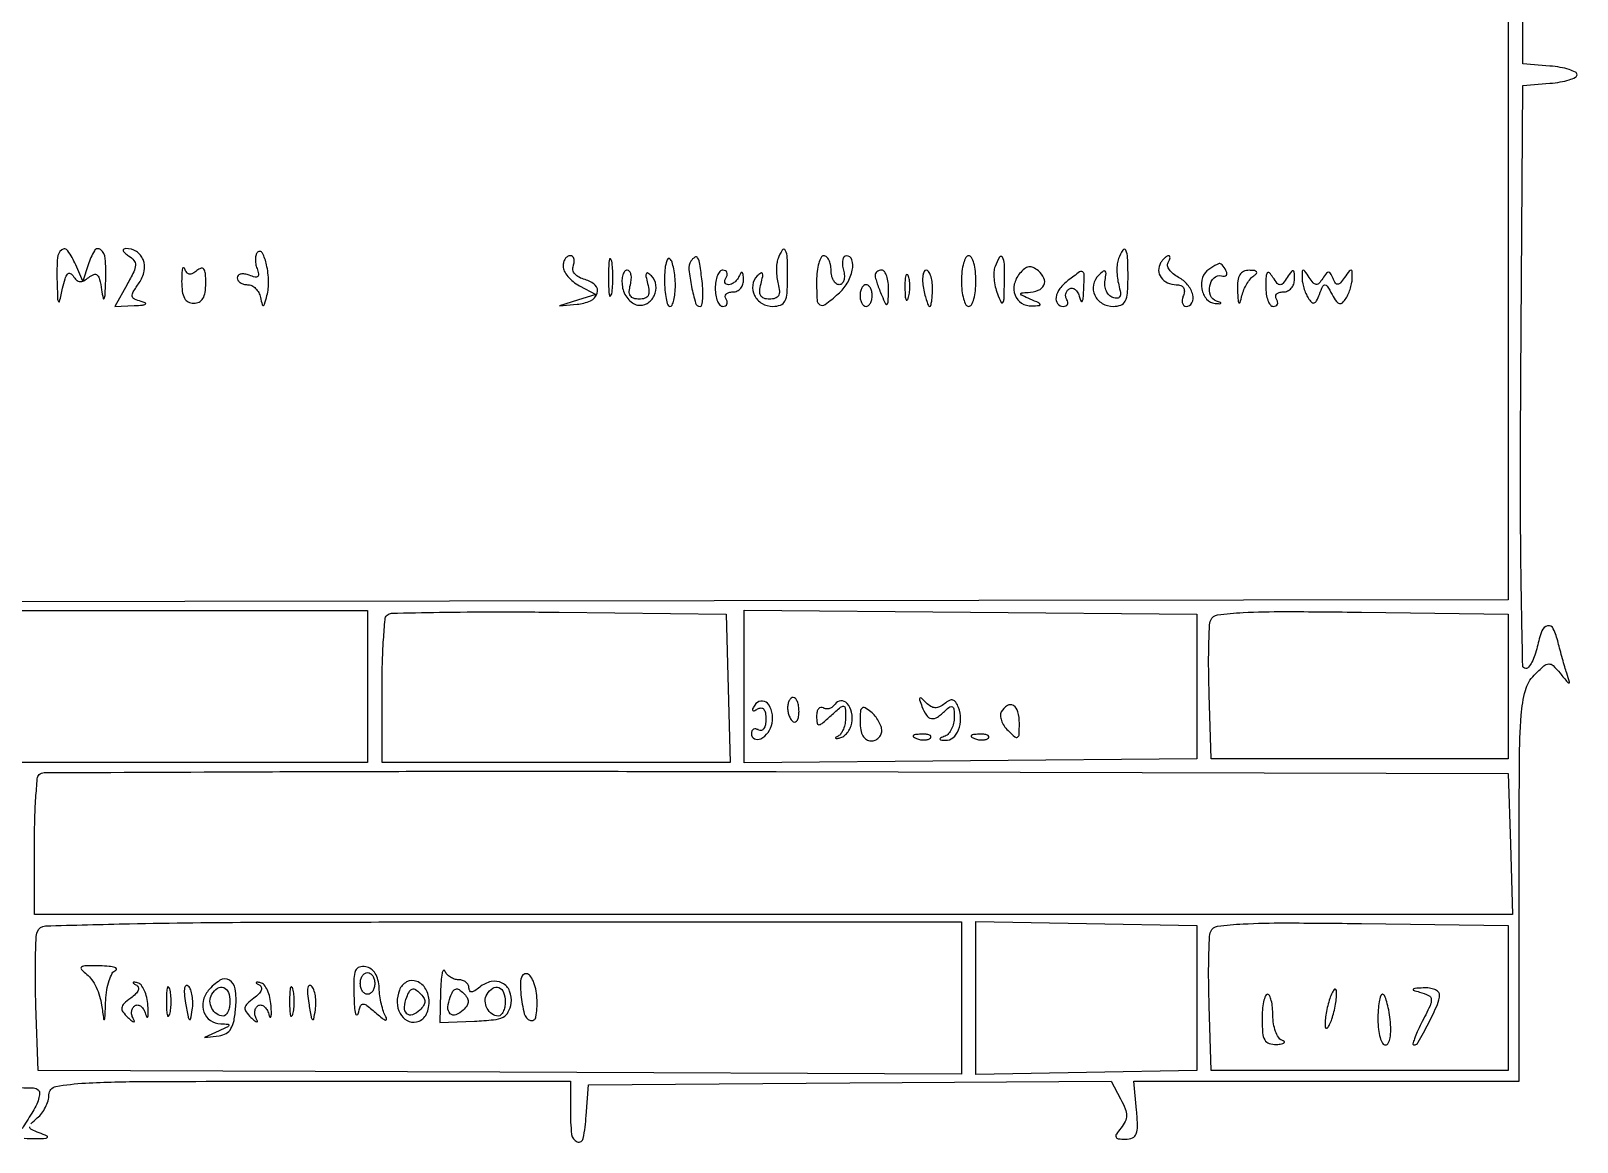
# Model space of a CAD drawing. Extents: x 0 to 905, y 0 to 640.
# Drawn here: x 678.5 to 892, y 12.6 to 166 of the extents above; entities that cross this region are included whole.
import ezdxf

# ---------------------------------------------------------------- set-up
doc = ezdxf.new("R2010")
doc.units = 0

msp = doc.modelspace()

# ---------------------------------------------------------------- linework, layer by layer
for points in [[(882.5, 352.5), (882.5, 87.5), (699.76385, 87.24732), (517.027699, 86.99464), (516.76385, 54.74732), (516.5, 22.5), (269.5, 22.5), (22.5, 22.5), (22.243959, 319, -0.00015), (22.179942, 432.778506, -0.000249), (22.20269, 528.770651, -0.000007), (22.267864, 615.689779, -0.090785), (22.463017, 616.751154, -0.310816), (23.53922, 617.495646, -0.00004), (108.995441, 617.701159, -0.000616), (229.087382, 617.832255, -0.000111), (452.719058, 617.751154), (882.5, 617.5)], [(682.118315, 131.75, 0.00165), (682.201728, 129.071416, 0.130322), (682.322938, 128.67053, 0.668256), (682.479753, 128.69587, 0.004525), (682.889518, 130.5, -0.018906), (683.231557, 131.827915, -0.106117), (683.582027, 132.467396, -0.330605), (683.956814, 132.550978, -0.148475), (684.360231, 132.201442, 0.06532), (684.821258, 131.645678, 0.16678), (685.293347, 131.436365, 0.147975), (685.833788, 131.549865, 0.048012), (686.516591, 132.013769, -0.079971), (687.198732, 132.416313, -0.293431), (687.667858, 132.322525, -0.144246), (688.006979, 131.724873, -0.020116), (688.277731, 130.312328, 0.013203), (688.490359, 129.113639, 0.744817), (688.638519, 129.100495, 0.08264), (688.762404, 129.670474, 0.003469), (688.850168, 131.75, 0.029738), (688.7807, 134.617832, 0.202343), (688.136983, 135.84538, 0.460137), (687.291426, 135.696774, 0.056706), (686.419647, 133.75), (685.704519, 131.5), (684.699445, 133.75, 0.045781), (683.61327, 135.684536, 0.430747), (682.76949, 135.815721, 0.21428), (682.176475, 134.70233, 0.023769)], [(692, 135.003736, -0.075686), (692.733778, 134.35618, -0.189127), (692.956681, 133.689835, -0.10166), (692.717275, 132.766313, -0.014362), (691.79651, 131.019049), (690.093021, 128), (692.79651, 128.116001, 0.010332), (693.905333, 128.186557, 0.115522), (694.323136, 128.322343, 0.603961), (694.313072, 128.489558, 0.042172), (693.74529, 128.690233, -0.041614), (692.802311, 129.022335, -0.266259), (692.515748, 129.41656, -0.165598), (692.647228, 130.004224, -0.015673), (693.466813, 131.256081, 0.104695), (694.157508, 132.878934, 0.142123), (694.017362, 134.456559, 0.161851), (693.089392, 135.576629, 0.143876), (691.627555, 135.984687, 0.146341), (691.336091, 135.893184, 0.347797), (691.271844, 135.690216, 0.127659), (691.493372, 135.37781, 0.032028)], [(709.814257, 135.480924, 0.131259), (709.598546, 135.107968, 0.05794), (709.514144, 134.540273, 0.051732), (709.561339, 133.881583, 0.047913), (709.74251, 133.228626, -0.040877), (709.957317, 132.494612, -0.270267), (709.840059, 132.14653, -0.241459), (709.462748, 132.052556, -0.034177), (708.673609, 132.295006, 0.049572), (708.032435, 132.470624, 0.090467), (707.491623, 132.464046, 0.140133), (707.137094, 132.283486, 0.208256), (707, 131.968615, 0.145668), (707.109946, 131.599237, 0.099262), (707.419086, 131.284531, 0.083296), (707.881293, 131.07242, 0.066103), (708.426676, 131, -0.113914), (708.999099, 130.867872, -0.080241), (709.541121, 130.485938, -0.074264), (709.971003, 129.918768, -0.073975), (710.217116, 129.25, 0.009037), (710.445318, 128.243785, 0.423732), (710.609176, 128.148193, 0.25973), (710.782713, 128.320455, 0.005748), (711.108348, 129.5, 0.071825), (711.334419, 131.466512, 0.046067), (711.056561, 133.751341, 0.064193), (710.479878, 135.374908, 0.510072)], [(752, 133.535184, 0.122064), (752.160941, 132.885759, 0.052786), (752.660938, 132.141136, 0.047921), (753.389257, 131.423187, 0.046099), (754.25, 130.846467), (756.5, 129.622566), (754, 128.859727), (751.5, 128.096889), (753.921672, 128.298444, 0.086333), (755.783527, 128.784337, 0.208726), (756.714153, 129.820615, 0.291206), (756.435475, 130.927939, 0.126095), (755.048798, 131.69749, -0.055139), (754.203826, 132.021287, -0.098398), (753.623657, 132.483079, -0.129098), (753.359127, 133.03693, -0.139702), (753.412058, 133.631422, 0.062001), (753.541655, 134.155184, 0.108438), (753.49843, 134.59798, 0.150942), (753.293781, 134.888948, 0.166054), (752.968615, 135, 0.149335), (752.599226, 134.887158, 0.098717), (752.284531, 134.56971, 0.082032), (752.072319, 134.095208, 0.064301)], [(758.272364, 132, 0.008087), (758.298431, 130.38851, 0.039503), (758.399666, 129.482812, 0.611425), (758.546986, 129.439977, 0.142433), (758.705733, 129.75, 0.029693), (758.840649, 130.774707, 0.017887), (758.884498, 132, 0.017887), (758.840649, 133.225293, 0.029693), (758.705733, 134.25, 0.142433), (758.546986, 134.560023, 0.611425), (758.399666, 134.517188, 0.039503), (758.298431, 133.61149, 0.008087)], [(766, 131.666667, 0.019262), (766.054165, 130.261216, 0.031191), (766.220312, 129.077083, 0.032575), (766.457849, 128.2083, 0.319991), (766.75, 128, 0.292165), (767.040109, 128.18534, 0.045555), (767.279688, 128.856771, 0.038664), (767.445686, 129.798929, 0.024282), (767.5, 130.916667, 0.023517), (767.444866, 132.088249, 0.026935), (767.279688, 133.196875, 0.027562), (767.040194, 134.108621, 0.11891), (766.75, 134.583333, 0.462176), (766.466002, 134.560431, 0.093464), (766.220312, 134.035937, 0.043673), (766.052335, 133.023399, 0.01928)], [(769.650987, 134.244303, 0.163494), (769.378545, 133.077867, 0.026302), (769.726095, 130.734775, 0.022558), (770.293889, 128.463376, 0.331592), (770.915776, 128, 0.354913), (771.158762, 128.197334, 0.032132), (771.27785, 129.028125, 0.030464), (771.297312, 130.158104, 0.018134), (771.189793, 131.5, 0.008238), (770.879244, 133.826586, 0.090716), (770.57555, 134.712912, 0.442925), (770.180652, 134.803646, 0.102647)], [(781.675386, 134.596452, 0.063222), (781.507225, 133.909674, 0.029161), (781.456049, 132.989363, 0.028312), (781.514727, 132.002085, 0.034965), (781.685028, 131.096452, -0.043023), (781.855592, 130.101543, -0.150694), (781.718176, 129.47331, -0.190714), (781.279223, 129.11877, -0.075773), (780.5, 129, -0.076059), (779.715394, 129.120048, -0.194053), (779.278561, 129.47838, -0.14946), (779.146546, 130.117362, -0.04072), (779.327419, 131.14405, 0.014405), (779.558255, 132.143559, 0.163596), (779.507932, 132.540333, 0.456411), (779.284286, 132.600781, 0.048294), (778.811268, 132.211268, 0.16242), (778.177185, 130.942224, 0.154913), (778.415722, 129.518829, 0.142503), (779.462627, 128.409648, 0.13358), (780.968615, 128, 0.091489), (782.012416, 128.192604, 0.186093), (782.623038, 128.742275, 0.10054), (782.925224, 129.836287, 0.017274), (783, 132, 0.009454), (782.948469, 134.725108, 0.10891), (782.680241, 135.75501, 0.580361), (782.268506, 135.774517, 0.050048)], [(787, 131.5, 0.012319), (787.064544, 128.880634, 0.251324), (787.459691, 128.223996, 0.303554), (788.163871, 128.261213, 0.016468), (789.988569, 129.722241, 0.082865), (791.229118, 131.203029, 0.08158), (791.929949, 133.014253, 0.126502), (791.865874, 134.4287, 0.329687), (791.09362, 135, 0.24384), (790.789795, 134.842465, 0.106581), (790.607123, 134.4125, 0.070464), (790.575635, 133.766322, 0.040966), (790.710251, 133, -0.049804), (790.832273, 132.225436, -0.086529), (790.757209, 131.580679, -0.126717), (790.503955, 131.158779, -0.197013), (790.116631, 131, -0.174068), (789.690547, 131.15297, -0.093326), (789.32801, 131.5875, -0.073613), (789.08268, 132.234865, -0.053873), (789, 133, 0.048028), (788.926307, 133.765418, 0.068025), (788.70625, 134.4125, 0.088204), (788.381882, 134.848523, 0.191087), (788, 135, 0.277684), (787.614308, 134.767902, 0.052312), (787.29375, 133.971875, 0.042582), (787.072542, 132.841111, 0.027026)], [(807, 131.5, 0.027026), (807.072542, 130.158889, 0.042582), (807.29375, 129.028125, 0.052312), (807.614308, 128.232098, 0.277684), (808, 128, 0.277684), (808.385692, 128.232098, 0.052312), (808.70625, 129.028125, 0.042582), (808.927458, 130.158889, 0.027026), (809, 131.5, 0.027026), (808.927458, 132.841111, 0.042582), (808.70625, 133.971875, 0.052312), (808.385692, 134.767902, 0.277684), (808, 135, 0.277684), (807.614308, 134.767902, 0.052312), (807.29375, 133.971875, 0.042582), (807.072542, 132.841111, 0.027026)], [(811.638801, 133.501114, 0.078177), (811.481942, 132.766519, 0.035517), (811.498368, 131.781261, 0.034059), (811.664541, 130.723096, 0.039599), (811.968426, 129.751114, 0.015684), (812.490242, 128.562048, 0.586983), (812.726451, 128.546837, 0.135977), (812.881616, 129.042787, 0.004005), (812.936614, 131.25, 0.009954), (812.928793, 133.851408, 0.125671), (812.666536, 134.788268, 0.576106), (812.25659, 134.789289, 0.040409)], [(828.675386, 134.596452, 0.066061), (828.509283, 133.901086, 0.028716), (828.466333, 132.950036, 0.027799), (828.536385, 131.919487, 0.033093), (828.720039, 130.962571, -0.026253), (828.937659, 129.90684, -0.148537), (828.856064, 129.344629, -0.283411), (828.519053, 129.124111, -0.090717), (827.901642, 129.219863, -0.120291), (827.391687, 129.549779, -0.084177), (827.00972, 130.121273, -0.076533), (826.811321, 130.842479, -0.072581), (826.833574, 131.603744, 0.017047), (826.967964, 132.557111, 0.254548), (826.84365, 132.85735, 0.350945), (826.567027, 132.858648, 0.025272), (825.950792, 132.317217, 0.151139), (825.232528, 131.000515, 0.160506), (825.406642, 129.54333, 0.15181), (826.431145, 128.418017, 0.133519), (827.968615, 128, 0.091489), (829.012416, 128.192604, 0.186093), (829.623038, 128.742275, 0.10054), (829.925224, 129.836287, 0.017274), (830, 132, 0.009454), (829.948469, 134.725108, 0.10891), (829.680241, 135.75501, 0.580361), (829.268506, 135.774517, 0.050048)], [(834.5, 134, 0.147011), (834.225882, 132.976338, 0.14987), (834.564733, 131.979962, 0.132294), (835.453012, 131.258119, 0.10522), (836.666006, 131, -0.084099), (837.270586, 130.897587, -0.166527), (837.648694, 130.600709, -0.16029), (837.773868, 130.124933, -0.076598), (837.638374, 129.5, 0.055937), (837.488865, 128.925634, 0.100118), (837.516384, 128.440625, 0.147206), (837.710807, 128.122486, 0.184534), (838.031385, 128, 0.283692), (838.822928, 128.488417, 0.18276), (838.937823, 129.594002, 0.108017), (838.224092, 130.988081, 0.098067), (836.971992, 132.01499, -0.046669), (836.238813, 132.500252, -0.0693), (835.71215, 133.060535, -0.092842), (835.461921, 133.604787, -0.202545), (835.531009, 134.050173, 0.036755), (835.72085, 134.414736, 0.078977), (835.79872, 134.720988, 0.151506), (835.756717, 134.918677, 0.271574), (835.618034, 135, 0.141258), (835.383687, 134.932445, 0.042127), (835.083362, 134.70625, 0.038548), (834.773373, 134.38271, 0.033357)], [(699.333333, 131.464286, 0.031548), (699.42258, 130.051227, 0.094263), (699.720588, 129.133929, 0.145752), (700.243219, 128.617694, 0.12306), (701, 128.428571, 0.117953), (701.741717, 128.606016, 0.140787), (702.266237, 129.094047, 0.098142), (702.572048, 129.942274, 0.037609), (702.666667, 131.198409, 0.019018), (702.615686, 132.538222, 0.13596), (702.397692, 133.142297, 0.330487), (702.014861, 133.267395, 0.092811), (701.430579, 132.942386, -0.04929), (700.8399, 132.54327, -0.164951), (700.38541, 132.465831, -0.199656), (700.032609, 132.683264, -0.075793), (699.763913, 133.208262, 0.297953), (699.606258, 133.333137, 0.370556), (699.459816, 133.228811, 0.047986), (699.360773, 132.555993, 0.012565)], [(760.180449, 130.760216, 0.06915), (760.433647, 129.879011, 0.065103), (760.921083, 129.08022, 0.069543), (761.558939, 128.481193, 0.10711), (762.253024, 128.186309, 0.179652), (763.593177, 128.412458, 0.151094), (764.578351, 129.473813, 0.145375), (764.814283, 130.940029, 0.165541), (764.188732, 132.211268, 0.048294), (763.715714, 132.600781, 0.456411), (763.492068, 132.540333, 0.163596), (763.441745, 132.143559, 0.014405), (763.672581, 131.14405, -0.04072), (763.853454, 130.117362, -0.14946), (763.721439, 129.47838, -0.194053), (763.284606, 129.120048, -0.076059), (762.5, 129, -0.075308), (761.732603, 129.116241, -0.183508), (761.289105, 129.463036, -0.152876), (761.140287, 130.069123, -0.048325), (761.289749, 131, 0.044307), (761.419075, 131.766157, 0.075485), (761.372446, 132.4125, 0.113031), (761.166533, 132.841166, 0.228317), (760.836829, 133, 0.23284), (760.488878, 132.828677, 0.092932), (760.241446, 132.342063, 0.065748), (760.129236, 131.618087, 0.041067)], [(773, 130.5, 0.040452), (773.077571, 129.542777, 0.059813), (773.311086, 128.734375, 0.078662), (773.653831, 128.184873, 0.217355), (774.059017, 128, 0.108972), (774.413961, 128.078288, 0.182303), (774.6254, 128.29375, 0.161196), (774.656512, 128.6179, 0.082592), (774.5, 129, -0.139169), (774.392057, 129.379648, -0.191142), (774.521475, 129.70625, -0.138808), (774.889346, 129.926733, -0.066118), (775.440983, 130, 0.112996), (776.029484, 130.134716, 0.105058), (776.518848, 130.514062, 0.09884), (776.832732, 131.08188, 0.088486), (776.921053, 131.75, 0.021021), (776.862835, 132.416573, 0.185333), (776.724694, 132.672067, 0.449116), (776.54862, 132.648042, 0.051902), (776.337719, 132.25, -0.061896), (776.072143, 131.772034, -0.05974), (775.69489, 131.367188, -0.064692), (775.268252, 131.092448, -0.111184), (774.85765, 131, -0.121914), (774.535826, 131.079653, -0.187673), (774.350121, 131.29375, -0.151112), (774.336022, 131.617505, -0.074422), (774.5, 132, 0.082592), (774.656512, 132.3821, 0.161196), (774.6254, 132.70625, 0.182303), (774.413961, 132.921712, 0.108972), (774.059017, 133, 0.217355), (773.653831, 132.815127, 0.078662), (773.311086, 132.265625, 0.059813), (773.077571, 131.457223, 0.040452)], [(795.070285, 132.25, 0.048242), (795.149404, 131.838276, 0.009939), (795.372382, 131.132812, 0.010367), (795.665836, 130.320704, 0.009594), (796, 129.5, 0.009027), (796.521868, 128.343561, 0.485414), (796.727088, 128.296589, 0.215481), (796.872581, 128.584787, 0.004372), (796.929715, 130.25, 0.034583), (796.883773, 131.303371, 0.053373), (796.685604, 132.192187, 0.070412), (796.37836, 132.802156, 0.24567), (796, 133, 0.074428), (795.623188, 132.943596, 0.095702), (795.314396, 132.779687, 0.111693), (795.121345, 132.535774, 0.135953)], [(799.194949, 130.5, 0.012823), (799.235556, 129.431793, 0.080377), (799.356533, 128.900903, 0.597527), (799.51666, 128.883358, 0.087174), (799.692991, 129.269032, 0.037336), (799.832894, 130.036634, 0.029507), (799.872264, 130.880008, 0.030339), (799.814405, 131.671085, 0.06278), (799.655937, 132.269032, 0.31318), (799.47713, 132.386009, 0.333666), (799.315079, 132.257153, 0.052471), (799.212705, 131.580113, 0.014395)], [(801.755249, 130.5, 0.013875), (801.966135, 129.5418, 0.021857), (802.2054, 128.734375, 0.017542), (802.443639, 128.114399, 0.300822), (802.616577, 128, 0.347462), (802.767351, 128.119163, 0.020244), (802.88737, 128.734375, 0.023639), (802.972369, 129.541581, 0.014412), (803, 130.5, 0.032714), (802.937276, 131.457653, 0.050289), (802.746985, 132.265625, 0.064968), (802.469414, 132.823693, 0.249889), (802.138672, 133, 0.285831), (801.843992, 132.816555, 0.076393), (801.670744, 132.265625, 0.053628), (801.634359, 131.458177, 0.031701)], [(815.020803, 132.525066, 0.118546), (814.298017, 131.05416, 0.147269), (814.406721, 129.540467, 0.163422), (815.307203, 128.445203, 0.150661), (816.718615, 128.070285, 0.009381), (817.743716, 128.130009, 0.46007), (817.850559, 128.276103, 0.232507), (817.686336, 128.475958, 0.00505), (816.5, 129, -0.007086), (815.414842, 129.484639, -0.206801), (815.217153, 129.7061, -0.479221), (815.320418, 129.86619, -0.015651), (816.190983, 129.929715, 0.081252), (817.610405, 130.2229, 0.191273), (818.392741, 130.942734, 0.226848), (818.395485, 131.903374, 0.109126), (817.621668, 132.899024, 0.060674), (816.903082, 133.361163, 0.149379), (816.289555, 133.45625, 0.136949), (815.692709, 133.19328, 0.047751)], [(821.75, 131.607954, 0.066824), (820.604114, 130.468112, 0.11687), (820.058762, 129.253153, 0.217377), (820.270748, 128.382642, 0.229884), (821.059017, 128, 0.098926), (821.418448, 128.071817, 0.176081), (821.637945, 128.273452, 0.169366), (821.681645, 128.57557, 0.090666), (821.542705, 128.930902, -0.100106), (821.394992, 129.330558, -0.098189), (821.412689, 129.75912, -0.09769), (821.592911, 130.150242, -0.097981), (821.908006, 130.443145, -0.180231), (822.302423, 130.521841, -0.136057), (822.707357, 130.336058, -0.096552), (823.063163, 129.89398, -0.057568), (823.308317, 129.262243, 0.045473), (823.507932, 128.70861, 0.605212), (823.676525, 128.700954, 0.11129), (823.813302, 129.133865, 0.01055), (823.883999, 130.25, 0.0063), (823.946979, 132.380226, 0.260952), (823.736632, 132.771226, 0.30496), (823.320107, 132.760691, 0.008004)], [(841.151607, 133.11486, 0.177266), (840.29954, 132.005713, 0.121882), (840.200959, 130.407498, 0.128797), (840.85385, 129.010342, 0.20406), (842.011484, 128.415192, 0.006851), (842.67491, 128.376287, 0.283138), (842.795276, 128.443135, 0.461277), (842.759652, 128.54001, 0.008947), (842.192914, 128.738027, -0.225776), (841.390181, 129.504584, -0.140898), (841.27847, 130.825238, -0.151892), (841.882169, 131.938107, -0.251663), (842.88372, 132.225223, 0.072255), (843.322097, 132.194644, 0.201741), (843.591038, 132.332191, 0.22793), (843.661139, 132.604796, 0.089506), (843.515313, 132.975223, 0.020428), (843.002422, 133.733957, 0.222705), (842.686767, 133.905281, 0.149111), (842.285251, 133.808285, 0.007945)], [(845.116001, 130.25, 0.004766), (845.189723, 128.824996, 0.157827), (845.313563, 128.509727, 0.599795), (845.467147, 128.540397, 0.012082), (845.731684, 129.5, -0.039387), (846.00652, 130.319559, -0.034086), (846.417789, 131.128314, -0.035575), (846.894871, 131.811344, -0.078969), (847.365682, 132.234687, 0.062581), (847.737428, 132.547645, 0.374523), (847.744274, 132.78089, 0.194031), (847.452129, 132.940541, 0.027028), (846.75, 132.984687, 0.101656), (845.948522, 132.827332, 0.160284), (845.423636, 132.372195, 0.110555), (845.152386, 131.549181, 0.035092)], [(849.015313, 130.75, 0.036678), (849.086781, 129.696805, 0.055471), (849.315584, 128.807813, 0.07291), (849.654375, 128.199708, 0.233336), (850.059017, 128, 0.108972), (850.413961, 128.078288, 0.182303), (850.6254, 128.29375, 0.161196), (850.656512, 128.6179, 0.082592), (850.5, 129, -0.139169), (850.392057, 129.379648, -0.191142), (850.521475, 129.70625, -0.138808), (850.889346, 129.926733, -0.066118), (851.440983, 130, 0.111771), (852.034515, 130.134358, 0.10102), (852.537541, 130.514062, 0.095411), (852.87219, 131.081827, 0.088002), (852.984687, 131.75, 0.012169), (852.952265, 132.729529, 0.328172), (852.795892, 132.918371, 0.306546), (852.557715, 132.831449, 0.011267), (851.984687, 132, -0.02521), (851.389057, 131.185322, -0.226004), (851, 131, -0.226004), (850.610943, 131.185322, -0.02521), (850.015313, 132, 0.042119), (849.517066, 132.635281, 0.457887), (849.230296, 132.624589, 0.157541), (849.0543, 132.160154, 0.011037)], [(854.030626, 132, 0.045392), (854.091694, 131.328709, 0.027135), (854.278998, 130.548808, 0.027018), (854.552198, 129.786152, 0.041767), (854.876149, 129.166154, 0.047857), (855.33455, 128.576261, 0.289238), (855.693046, 128.484174, 0.200112), (856.030703, 128.772459, 0.025359), (856.428086, 129.666154, -0.012591), (856.902654, 130.811306, -0.302043), (857.181869, 130.988737, -0.255325), (857.490148, 130.812007, -0.009706), (858.184083, 129.630023, 0.024683), (858.769738, 128.697586, 0.178236), (859.197783, 128.399784, 0.267437), (859.609822, 128.512738, 0.054032), (860.10152, 129.130023, 0.040844), (860.433996, 129.763949, 0.026942), (860.714442, 130.538194, 0.027118), (860.9068, 131.326193, 0.046334), (860.969374, 132, 0.014732), (860.944115, 132.857133, 0.397059), (860.792571, 133, 0.235093), (860.552356, 132.880447, 0.007912), (859.908556, 132, -0.022744), (859.319289, 131.242351, -0.197319), (858.947034, 131.051074, -0.282755), (858.632403, 131.209357, -0.043347), (858.302818, 131.863153, 0.029923), (857.973754, 132.561912, 0.274297), (857.696638, 132.726305, 0.231148), (857.383092, 132.573172, 0.022368), (856.878949, 131.863153, -0.038827), (856.372149, 131.196932, -0.233131), (855.980125, 131.038175, -0.202534), (855.577498, 131.244197, -0.029326), (855.015313, 132, 0.007376), (854.415455, 132.885039, 0.24482), (854.19474, 133, 0.399305), (854.052763, 132.865108, 0.012793)], [(793, 129.5, 0.053595), (793.06169, 128.926139, 0.073362), (793.244792, 128.440625, 0.093122), (793.515341, 128.114688, 0.17482), (793.833333, 128, 0.17482), (794.151326, 128.114688, 0.093122), (794.421875, 128.440625, 0.073362), (794.604977, 128.926139, 0.053595), (794.666667, 129.5, 0.053595), (794.604977, 130.073861, 0.073362), (794.421875, 130.559375, 0.093122), (794.151326, 130.885312, 0.17482), (793.833333, 131, 0.17482), (793.515341, 130.885312, 0.093122), (793.244792, 130.559375, 0.073362), (793.06169, 130.073861, 0.053595)], [(774.784983, 75.25), (775.069966, 65), (751.034983, 65), (727, 65), (727, 74.833333, -0.006496), (727.049606, 78.651168, -0.009754), (727.201114, 81.979239, -0.005136), (727.411078, 84.763326, -0.176771), (727.684643, 85.35131, -0.193192), (728.325691, 85.625153, -0.001123), (734.943621, 85.756121, -0.004481), (742.543293, 85.821326, -0.002809), (751.434643, 85.767977), (774.5, 85.5)], [(882.5, 75.5), (882.5, 65.5), (862, 65.5), (841.5, 65.5), (841.208575, 74.420857, -0.005825), (841.134719, 77.936204, -0.007854), (841.154923, 81.117752, -0.005612), (841.243254, 83.770749, -0.080649), (841.435164, 84.691637, -0.277072), (842.35342, 85.409917, -0.017844), (845.879897, 85.719418, -0.013779), (851.618124, 85.858889, -0.002525), (862.226589, 85.77078), (882.5, 85.5)], [(778.458359, 72.932624, 0.022802), (778.168866, 72.412615, 0.280785), (778.187347, 72.195943, 0.358161), (778.372168, 72.148675, 0.029034), (778.845492, 72.404508, -0.133285), (779.326638, 72.547338, -0.230544), (779.697949, 72.377221, -0.132619), (779.93061, 71.862206, -0.040175), (780, 71, -0.046386), (779.928563, 70.231628, -0.100989), (779.70625, 69.685686, -0.178861), (779.378029, 69.446971, -0.210115), (779, 69.5, 0.091163), (778.618317, 69.64881, 0.169814), (778.29375, 69.600921, 0.175683), (778.077084, 69.363665, 0.098379), (778, 68.975684, 0.282247), (778.419407, 68.291894, 0.240928), (779.277696, 68.293965, 0.118302), (780.295138, 69.169842, 0.108685), (780.84378, 70.439086, 0.097998), (780.837775, 71.983343, 0.141937), (780.2102, 73.185126, 0.246103), (779.298712, 73.492188, 0.218256)], [(783, 72.559017, 0.049465), (783.058236, 71.971796, 0.04742), (783.230804, 71.398678, 0.051141), (783.484489, 70.922412, 0.106803), (783.785714, 70.632436, 0.251349), (784.082567, 70.614282, 0.161426), (784.340625, 70.855415, 0.085489), (784.515602, 71.368544, 0.039538), (784.571429, 72.073419, 0.0389), (784.513946, 72.811155, 0.057994), (784.340625, 73.434067, 0.076248), (784.086501, 73.85855, 0.223398), (783.785714, 74, 0.177669), (783.485859, 73.889977, 0.092326), (783.230804, 73.576711, 0.072414), (783.058116, 73.110336, 0.05256)], [(789.543769, 73.07082, -0.082994), (789.212883, 72.692933, -0.092656), (788.788679, 72.460516, -0.100593), (788.338393, 72.408082, -0.117787), (787.930902, 72.542705, 0.174761), (787.578436, 72.616927, 0.188946), (787.273452, 72.445542, 0.117599), (787.067088, 72.019658, 0.054327), (787, 71.404029, 0.029566), (787.05711, 70.439065, 0.393775), (787.305713, 70.228687, 0.16576), (787.752712, 70.405404, 0.007637), (789, 71.5, -0.006977), (790.316286, 72.658229, -0.212557), (790.727068, 72.780266, -0.359152), (790.960269, 72.530487, -0.01537), (791, 71.238321, -0.045629), (790.924081, 70.408142, -0.048983), (790.698906, 69.625892, -0.054523), (790.368177, 69.001491, -0.129305), (789.975, 68.658333, 0.021898), (789.637229, 68.471971, 0.485306), (789.625625, 68.375071, 0.236912), (789.766367, 68.328261, 0.01385), (790.225, 68.407866, 0.111066), (790.738256, 68.637553, 0.064066), (791.226454, 69.110907, 0.059159), (791.617333, 69.741776, 0.061335), (791.84378, 70.439086, 0.099747), (791.832728, 71.942101, 0.128715), (791.219544, 73.172878, 0.23029), (790.341852, 73.543828, 0.245884)], [(793, 70.622445, 0.043099), (793.095966, 69.511194, 0.087038), (793.392996, 68.687074, 0.121072), (793.871861, 68.183787, 0.143291), (794.5, 68, 0.090674), (795.072657, 68.104712, 0.09558), (795.559375, 68.404657, 0.099644), (795.885048, 68.85199, 0.108083), (796, 69.377555, 0.086594), (795.892217, 69.995234, 0.04354), (795.559375, 70.71614, 0.041499), (795.073942, 71.421878, 0.048188), (794.5, 72, 0.037417), (793.685618, 72.578847, 0.333054), (793.27432, 72.537632, 0.193794), (793.044628, 72.0561, 0.015561)], [(801.547743, 72.75, 0.053318), (802.164616, 71.536498, 0.2096), (802.850277, 71.086543, 0.194858), (803.682286, 71.270295, 0.045817), (804.8, 72.2, -0.040946), (805.406205, 72.714292, -0.329736), (805.75, 72.709028, -0.211659), (805.955793, 72.333491, -0.021039), (806, 71.283333, -0.054695), (805.907067, 70.436325, -0.056671), (805.632812, 69.640274, -0.062899), (805.228593, 69.010517, -0.12337), (804.75, 68.662281, 0.01027), (804.10877, 68.388093, 0.30932), (804.02218, 68.245655, 0.36718), (804.126789, 68.135049, 0.011982), (804.781385, 68.078947, 0.196409), (805.830001, 68.433851, 0.119566), (806.599553, 69.515069, 0.09682), (806.889972, 71.045576, 0.090469), (806.595156, 72.612624, 0.05116), (806.230462, 73.332999, 0.18585), (805.823854, 73.630971, 0.188715), (805.326771, 73.57701, 0.052937), (804.664373, 73.136418, -0.060293), (803.982518, 72.69717, -0.127108), (803.369797, 72.573614, -0.125141), (802.767542, 72.761804, -0.057511), (802.116961, 73.273794, 0.011016), (801.461805, 73.896003, 0.388278), (801.26783, 73.895393, 0.297244), (801.212692, 73.67862, 0.008747)], [(812.495259, 71.992329, 0.157085), (812.371718, 71.491725, 0.070398), (812.514778, 70.821308, 0.059573), (812.884165, 70.093771, 0.049186), (813.436242, 69.420901, 0.017385), (814.375076, 68.545177, 0.333691), (814.75, 68.51824, 0.243182), (814.966116, 68.894585, 0.011043), (815, 70.428571, 0.061381), (814.803048, 72.026868, 0.194257), (814.180709, 72.882305, 0.293437), (813.348627, 72.871704, 0.108835)], [(800.8125, 68.316886, 0.051402), (801.359369, 68.160852, 0.05415), (801.916927, 68.123424, 0.060344), (802.402231, 68.202593, 0.126455), (802.729167, 68.395833, 0.296942), (802.77538, 68.614691, 0.208169), (802.592839, 68.799335, 0.077125), (802.112848, 68.910055, 0.028489), (801.416667, 68.921053, 0.018894), (800.670344, 68.862007, 0.168741), (800.37858, 68.720685, 0.470617), (800.395823, 68.538436, 0.054073)], [(808.8125, 68.316886, 0.051402), (809.359369, 68.160852, 0.05415), (809.916927, 68.123424, 0.060344), (810.402231, 68.202593, 0.126455), (810.729167, 68.395833, 0.296942), (810.77538, 68.614691, 0.208169), (810.592839, 68.799335, 0.077125), (810.112848, 68.910055, 0.028489), (809.416667, 68.921053, 0.018894), (808.670344, 68.862007, 0.168741), (808.37858, 68.720685, 0.470617), (808.395823, 68.538436, 0.054073)], [(882.786212, 53.75), (883.072424, 44), (781.036212, 44), (679, 44), (679, 53.333333, -0.006711), (679.048659, 56.958548, -0.010042), (679.197225, 60.122225, -0.005424), (679.40334, 62.764283, -0.175957), (679.671403, 63.33807, -0.197786), (680.331155, 63.613025, -0.00006), (709.837419, 63.737419, -0.00103), (742.616925, 63.804122, -0.000624), (781.421403, 63.754736), (882.5, 63.5)], [(807, 32.492598), (807, 21.985196), (743.25, 22.242598), (679.5, 22.5), (679.208575, 31.420857, -0.005737), (679.13413, 34.934715, -0.007759), (679.152581, 38.111648, -0.005495), (679.238236, 40.761419, -0.080952), (679.42719, 41.670857, -0.302393), (680.524366, 42.449327, -0.002259), (692.134142, 42.742763, -0.004453), (709.655638, 42.950316, -0.000735), (743.468615, 43), (807, 43)], [(882.5, 32.5), (882.5, 22.5), (862, 22.5), (841.5, 22.5), (841.208575, 31.420857, -0.005825), (841.134719, 34.936204, -0.007854), (841.154923, 38.117752, -0.005612), (841.243254, 40.770749, -0.080649), (841.435164, 41.691637, -0.277072), (842.35342, 42.409917, -0.017844), (845.879897, 42.719418, -0.013779), (851.618124, 42.858889, -0.002525), (862.226589, 42.77078), (882.5, 42.5)], [(686.246654, 35.75, -0.07985), (686.901096, 35.057152, -0.03746), (687.518212, 33.985937, -0.035886), (688.010028, 32.740245, -0.041945), (688.287951, 31.5, 0.001602), (688.559166, 29.57277, 0.647326), (688.659215, 29.544131, 0.16554), (688.748025, 29.771415, 0.000889), (688.850168, 32.166667, -0.03118), (688.999347, 33.607333, -0.039589), (689.323174, 34.904413, -0.044041), (689.757969, 35.899832, -0.173568), (690.25, 36.337719, 0.415268), (690.33218, 36.532055, 0.235061), (690.121981, 36.717133, 0.045246), (689.304124, 36.857322, 0.014099), (688.05887, 36.921053, 0.007567), (686.105324, 36.936298, 0.142546), (685.523922, 36.762474, 0.472268), (685.485567, 36.429439, 0.03714)], [(723.116001, 32.823324, 0.010654), (723.190937, 31.267688, 0.040447), (723.336536, 30.30621, 0.366242), (723.51807, 30.171749, 0.323976), (723.703861, 30.325476, -0.027097), (724.047825, 31.409969, -0.311936), (724.396508, 31.650952, -0.172636), (724.905498, 31.469813, -0.008889), (726.259754, 30.325476, 0.015256), (727.021179, 29.698517, 0.083254), (727.489838, 29.447205, 0.533718), (727.627162, 29.552561, 0.117439), (727.520758, 29.899053, -0.054105), (727.197429, 30.616032, -0.022086), (726.910451, 31.647404, -0.021543), (726.697129, 32.792749, -0.025726), (726.598863, 33.88626, 0.051864), (726.441165, 34.990803, 0.079755), (726.061776, 35.876707, 0.09495), (725.485087, 36.491872, 0.110087), (724.75, 36.810532, 0.125037), (723.871047, 36.758589, 0.222059), (723.348393, 36.276704, 0.091138), (723.114321, 35.163016, 0.013054)], [(735.078947, 33.298169), (735, 29.096337), (739.75, 29.298169, 0.014634), (742.394409, 29.488183, 0.08776), (743.716913, 29.862854, 0.160889), (744.43587, 30.560263, 0.085334), (744.820137, 31.754471, 0.131067), (744.618022, 33.436454, 0.180507), (743.60396, 34.552835, 0.173411), (742.070887, 34.757651, 0.121119), (740.487265, 33.989431, -0.02476), (739.798576, 33.473222, -0.130387), (739.356174, 33.319514, -0.302172), (739.09955, 33.463671, -0.118572), (739, 33.877555, 0.125401), (738.890924, 34.305627, 0.100779), (738.583854, 34.670282, 0.09019), (738.124527, 34.915367, 0.077719), (737.583333, 35, -0.080074), (737.004061, 35.093368, -0.064399), (736.434649, 35.367188, -0.065245), (735.960859, 35.772091, -0.087674), (735.662281, 36.25, 0.564681), (735.467077, 36.281338, 0.127378), (735.282867, 35.898525, 0.032502), (735.143375, 34.832578, 0.011589)], [(693.028003, 34.323999, -0.185292), (693.323165, 34.007427, -0.191303), (693.325708, 33.579787, -0.103176), (692.981284, 33.051456, -0.037842), (692.303003, 32.46632, 0.028572), (691.369791, 31.690936, 0.168619), (691.077086, 31.137231, 0.201376), (691.216763, 30.579154, 0.043016), (691.896704, 29.817321, 0.013315), (692.440412, 29.331208, 0.130499), (692.716006, 29.200328, 0.572327), (692.800622, 29.297784, 0.046767), (692.630393, 29.680902, -0.07953), (692.448107, 30.175868, -0.087822), (692.438447, 30.685683, -0.096195), (692.59996, 31.130842, -0.119913), (692.908006, 31.443145, -0.180337), (693.30604, 31.522478, -0.131968), (693.720676, 31.336058, -0.094544), (694.091096, 30.893887, -0.057488), (694.353657, 30.262243, 0.064436), (694.527822, 29.85909, 0.659299), (694.657647, 29.876255, 0.073472), (694.721702, 30.378343, 0.010373), (694.679339, 31.422881, 0.040386), (694.516752, 32.560079, 0.051746), (694.17815, 33.561226, 0.061467), (693.72703, 34.293211, 0.176932), (693.225, 34.597881, 0.014053), (692.766853, 34.675166, 0.278444), (692.641195, 34.621427, 0.442291), (692.662874, 34.519364, 0.018675)], [(699.881162, 31.781418, 0.003467), (700.209184, 29.884406, 0.152988), (700.39376, 29.531401, 0.599836), (700.570202, 29.585054, 0.009743), (700.797245, 30.865335, 0.039733), (700.871906, 31.838071, 0.040388), (700.790931, 32.804952, 0.043618), (700.579167, 33.629233, 0.112154), (700.253246, 34.146754, 0.318785), (699.944935, 34.199105, 0.246244), (699.735621, 33.917335, 0.063014), (699.71055, 33.0865, 0.01715)], [(703.010569, 33.512735, 0.119706), (702.299406, 32.057075, 0.144215), (702.405926, 30.544109, 0.154332), (703.298506, 29.401107, 0.141463), (704.718615, 28.929715, -0.010235), (705.744581, 28.868181, -0.454825), (705.857897, 28.714934, -0.229098), (705.68984, 28.501689, -0.005323), (704.5, 27.938203), (702.5, 27.016978), (704.5, 27.266805, 0.100485), (705.4766, 27.5954, 0.13105), (706.140558, 28.259469, 0.085615), (706.561894, 29.399946, 0.025084), (706.810365, 31.258317, 0.056218), (706.737024, 33.738742, 0.22715), (705.919335, 34.963695, 0.284208), (704.62108, 34.939889, 0.07663)], [(710.028003, 34.323999, -0.185292), (710.323165, 34.007427, -0.191303), (710.325708, 33.579787, -0.103176), (709.981284, 33.051456, -0.037842), (709.303003, 32.46632, 0.028572), (708.369791, 31.690936, 0.168619), (708.077086, 31.137231, 0.201376), (708.216763, 30.579154, 0.043016), (708.896704, 29.817321, 0.013315), (709.440412, 29.331208, 0.130499), (709.716006, 29.200328, 0.572327), (709.800622, 29.297784, 0.046767), (709.630393, 29.680902, -0.07953), (709.448107, 30.175868, -0.087822), (709.438447, 30.685683, -0.096195), (709.59996, 31.130842, -0.119913), (709.908006, 31.443145, -0.180337), (710.30604, 31.522478, -0.131968), (710.720676, 31.336058, -0.094544), (711.091096, 30.893887, -0.057488), (711.353657, 30.262243, 0.064436), (711.527822, 29.85909, 0.659299), (711.657647, 29.876255, 0.073472), (711.721702, 30.378343, 0.010373), (711.679339, 31.422881, 0.040386), (711.516752, 32.560079, 0.051746), (711.17815, 33.561226, 0.061467), (710.72703, 34.293211, 0.176932), (710.225, 34.597881, 0.014053), (709.766853, 34.675166, 0.278444), (709.641195, 34.621427, 0.442291), (709.662874, 34.519364, 0.018675)], [(716.881162, 31.781418, 0.003467), (717.209184, 29.884406, 0.152988), (717.39376, 29.531401, 0.599836), (717.570202, 29.585054, 0.009743), (717.797245, 30.865335, 0.039733), (717.871906, 31.838071, 0.040388), (717.790931, 32.804952, 0.043618), (717.579167, 33.629233, 0.112154), (717.253246, 34.146754, 0.318785), (716.944935, 34.199105, 0.246244), (716.735621, 33.917335, 0.063014), (716.71055, 33.0865, 0.01715)], [(726, 34.5, -0.064853), (725.925306, 33.926543, -0.082425), (725.70625, 33.440625, -0.098894), (725.381354, 33.115568, -0.148195), (725, 33, -0.148195), (724.618646, 33.115568, -0.098894), (724.29375, 33.440625, -0.082425), (724.074694, 33.926543, -0.064853), (724, 34.5, -0.064853), (724.074694, 35.073457, -0.082425), (724.29375, 35.559375, -0.098894), (724.618646, 35.884432, -0.148195), (725, 36, -0.148195), (725.381354, 35.884432, -0.098894), (725.70625, 35.559375, -0.082425), (725.925306, 35.073457, -0.064853)], [(729.389987, 33.573907, 0.095227), (729.088246, 31.882367, 0.120562), (729.485001, 30.349808, 0.148624), (730.457899, 29.382688, 0.171035), (731.746976, 29.189788, 0.105702), (732.481024, 29.500896, 0.100729), (733.038622, 30.089303, 0.085459), (733.384361, 30.937062, 0.054236), (733.5, 32, 0.131217), (733.037387, 33.732423, 0.172478), (731.802645, 34.787963, 0.216096), (730.392251, 34.703338, 0.181663)], [(746.178653, 32.934128, 0.037692), (746.634529, 30.325433, 0.256198), (747.495088, 29.401615, 0.460635), (748.248634, 29.857523, 0.048266), (748.405485, 32.19809, 0.035476), (748.27905, 33.452335, 0.044965), (747.978352, 34.576984, 0.051654), (747.562617, 35.428158, 0.174614), (747.084138, 35.805287, 0.218259), (746.573277, 35.749885, 0.183905), (746.232808, 35.319471, 0.079598), (746.097757, 34.405105, 0.021362)], [(697.232003, 32, 0.011065), (697.259713, 30.748017, 0.052887), (697.366341, 30.042188, 0.542911), (697.521012, 29.99086, 0.161593), (697.689326, 30.25, 0.039571), (697.831531, 31.047266, 0.024357), (697.877971, 32, 0.024357), (697.831531, 32.952734, 0.039571), (697.689326, 33.75, 0.161593), (697.521012, 34.00914, 0.542911), (697.366341, 33.957812, 0.052887), (697.259713, 33.251983, 0.011065)], [(706, 32, -0.045091), (705.93082, 31.23444, -0.064972), (705.723586, 30.5875, -0.084925), (705.418575, 30.150357, -0.200667), (705.059017, 30, -0.156311), (704.174754, 30.283364, -0.118376), (703.502676, 31.057547, -0.115518), (703.245197, 32.069103, -0.144187), (703.5, 33, -0.106542), (704.303763, 33.835804, -0.248207), (705.141919, 33.925046, -0.21455), (705.77983, 33.264012, -0.086441)], [(714.232003, 32, 0.011065), (714.259713, 30.748017, 0.052887), (714.366341, 30.042188, 0.542911), (714.521012, 29.99086, 0.161593), (714.689326, 30.25, 0.039571), (714.831531, 31.047266, 0.024357), (714.877971, 32, 0.024357), (714.831531, 32.952734, 0.039571), (714.689326, 33.75, 0.161593), (714.521012, 34.00914, 0.542911), (714.366341, 33.957812, 0.052887), (714.259713, 33.251983, 0.011065)], [(732.216667, 30.816667, -0.103621), (731.205275, 30.155634, -0.29781), (730.422432, 30.319633, -0.219336), (730.091174, 31.217175, -0.072159), (730.409244, 32.624089, -0.040341), (730.787781, 33.413665, -0.19067), (731.174991, 33.718105, -0.218633), (731.629413, 33.653597, -0.053524), (732.232783, 33.167217, -0.053474), (732.739052, 32.539301, -0.145657), (732.896548, 31.996548, -0.143917), (732.732364, 31.451783, -0.051746)], [(738.216667, 30.816667, -0.103621), (737.205275, 30.155634, -0.29781), (736.422432, 30.319633, -0.219336), (736.091174, 31.217175, -0.072159), (736.409244, 32.624089, -0.040341), (736.787781, 33.413665, -0.19067), (737.174991, 33.718105, -0.218633), (737.629413, 33.653597, -0.053524), (738.232783, 33.167217, -0.053474), (738.739052, 32.539301, -0.145657), (738.896548, 31.996548, -0.143917), (738.732364, 31.451783, -0.051746)], [(744, 32, -0.045091), (743.93082, 31.23444, -0.064972), (743.723586, 30.5875, -0.084925), (743.418575, 30.150357, -0.200667), (743.059017, 30, -0.156311), (742.174754, 30.283364, -0.118376), (741.502676, 31.057547, -0.115518), (741.245197, 32.069103, -0.144187), (741.5, 33, -0.106542), (742.303763, 33.835804, -0.248207), (743.141919, 33.925046, -0.21455), (743.77983, 33.264012, -0.086441)], [(848.5, 29.5, 0.021646), (848.579681, 27.660307, 0.111068), (848.887218, 26.692917, 0.186716), (849.489697, 26.213061, 0.085924), (850.5, 26.078947, 0.023233), (851.203073, 26.139498, 0.132944), (851.545313, 26.282867, 0.45688), (851.554893, 26.464732, 0.095988), (851.25, 26.662281, -0.156004), (850.769889, 27.060995, -0.054536), (850.367188, 27.875274, -0.047701), (850.092263, 28.930008, -0.039935), (850, 30.083333, 0.024282), (849.945686, 31.201071, 0.038664), (849.779688, 32.143229, 0.045555), (849.540109, 32.81466, 0.292165), (849.25, 33, 0.314762), (848.958283, 32.796162, 0.034996), (848.720312, 31.971875, 0.032598), (848.554191, 30.841518, 0.020189)], [(857.571429, 31.428571, 0.01763), (857.346523, 30.376727, 0.024478), (857.225007, 29.420827, 0.022563), (857.199935, 28.646795, 0.195604), (857.331236, 28.335431, 0.453302), (857.541307, 28.349272, 0.049436), (857.830364, 28.81547, 0.034717), (858.141471, 29.579214, 0.01788), (858.428571, 30.571429, 0.01763), (858.653477, 31.623273, 0.024478), (858.774993, 32.579173, 0.022563), (858.800065, 33.353205, 0.195604), (858.668764, 33.664569, 0.453302), (858.458693, 33.650728, 0.049436), (858.169636, 33.18453, 0.034717), (857.858529, 32.420786, 0.01788)], [(864.5, 29.5, 0.02838), (864.576178, 28.158979, 0.044469), (864.808202, 27.028125, 0.055507), (865.145028, 26.2362, 0.270779), (865.549199, 26, 0.284439), (865.939102, 26.241332, 0.07044), (866.187461, 26.986608, 0.048841), (866.28092, 28.104364, 0.025514), (866.189793, 29.5, 0.016961), (865.986866, 30.841438, 0.026804), (865.713041, 31.971875, 0.024979), (865.412623, 32.817929, 0.303772), (865.140594, 33, 0.331583), (864.890155, 32.813402, 0.027276), (864.688174, 31.971875, 0.028046), (864.546219, 30.841665, 0.017219)], [(870.25, 33.310674, -0.045597), (871.506276, 32.85673, -0.277168), (871.87628, 32.306695, -0.125036), (871.69613, 31.405874, -0.007773), (870.47432, 28.95034, 0.012589), (869.924631, 27.818394, 0.023084), (869.543683, 26.866662, 0.022711), (869.330723, 26.150834, 0.487548), (869.44864, 26, 0.271553), (870.080434, 26.370448, 0.009446), (871.476975, 28.9807, 0.014652), (872.713899, 31.587248, 0.103814), (873, 32.95034, 0.208246), (872.829334, 33.34234, 0.08929), (872.339062, 33.657587, 0.06663), (871.611377, 33.85138, 0.04471), (870.75, 33.883999, 0.005718), (869.607705, 33.812001, 0.197309), (869.37122, 33.693656, 0.541772), (869.4117, 33.550633, 0.01159)]]:
    msp.add_lwpolyline(points, format="xyb", close=True)
for points in [[(678.50528, 15.113792, -0.019356), (679.40305, 15.919539, 0.060057), (680.014253, 16.565052, 0.043931), (680.530896, 17.4071, 0.044602), (680.883261, 18.306553, 0.071178), (681, 19.122445, -0.363301), (681.958201, 20.267132, -0.031208), (686.043467, 20.736961, -0.012186), (694.138414, 20.961539, -0.000841), (717, 21), (753, 21), (753, 17.059017, 0.024929), (753.169849, 13.654487, 0.284395), (753.952824, 12.632734, 0.465814), (754.778567, 13.093615, 0.029451), (755.191388, 16.227207), (755.5, 20.5), (791.574443, 20.762289), (827.648887, 21.024578), (828.975179, 18.546378, -0.027443), (829.602708, 17.201312, -0.092365), (829.792406, 16.253067, -0.117565), (829.607796, 15.430679, -0.059532), (829.028291, 14.534089, 0.022221), (828.38688, 13.687351, 0.252978), (828.343065, 13.28435, 0.276996), (828.653968, 13.051371, 0.025668), (829.653981, 13, 0.097998), (830.617982, 13.190772, 0.207261), (831.13874, 13.726407, 0.09993), (831.31562, 14.799369, 0.014817), (831.17139, 17), (830.789929, 21), (857.394965, 21), (884, 21), (884, 48, -0.00128), (884.04391, 65.156187, -0.016579), (884.288532, 71.544475, -0.047634), (884.865716, 74.976322, -0.131647), (886.080728, 77.080728, -0.014696), (887.418638, 78.342221, -0.165726), (888.081335, 78.620963, -0.214954), (888.688858, 78.396596, -0.026714), (889.662363, 77.330728, 0.002033), (890.687885, 76.090173, 0.226047), (890.877625, 76.002852, 0.498635), (890.958235, 76.112858, 0.003772), (890.57737, 77.342901, -0.005881), (890.309892, 78.219825, -0.002818), (889.986112, 79.351535, -0.002794), (889.661367, 80.536759, -0.003985), (889.387327, 81.592901, 0.046232), (888.721696, 83.484819, 0.348857), (887.932432, 83.88453, 0.259723), (887.143866, 83.205709, 0.03392), (886.5, 81, -0.027866), (886.179629, 79.851009, -0.040003), (885.760902, 78.88125, -0.045794), (885.311907, 78.194575, -0.228924), (884.9092, 78, -0.408477), (884.494555, 78.406587, -0.000742), (884.302756, 88.977847, -0.003961), (884.191647, 101.696505, -0.001827), (884.238656, 118.25), (884.5, 158.5), (888.25, 158.810365, 0.021929), (889.68702, 158.993016, 0.034243), (890.898438, 159.287846, 0.037292), (891.775672, 159.639998, 0.286068), (892, 160, 0.286068), (891.775672, 160.360002, 0.037292), (890.898438, 160.712154, 0.034243), (889.68702, 161.006984, 0.021929), (888.25, 161.189635), (884.5, 161.5), (884.241502, 238.5, -0.000608)], [(668.12808, 20.288855, -0.000489), (678.865739, 20.074627, -0.193647), (679.553052, 19.781208, -0.216913), (679.719368, 19.336043, -0.05214), (679.579628, 18.540354, -0.044163), (679.209216, 17.574772, -0.031377), (678.635458, 16.566392, 0.011375), (677.290201, 14.407698, 0.179012)], [(677.609125, 13.128946, 0.033494), (679.25, 13.070285, 0.004427), (680.607274, 13.124716, 0.269693), (680.803603, 13.252166, 0.434007), (680.741218, 13.42265, 0.006537), (679.65305, 13.867379, -0.022014), (678.606923, 14.333207, -0.251782), (678.355382, 14.689652, -0.23464)]]:
    msp.add_lwpolyline(points, format="xyb")
for points in [[(725, 75.5), (725, 65), (683, 65), (641, 65), (641, 75.5), (641, 86), (683, 86), (725, 86)], [(839.5, 75.5), (839.5, 65.5), (808.25, 65.235753), (777, 64.971507), (777, 75.5), (777, 86.028493), (808.25, 85.764247), (839.5, 85.5)], [(839.5, 32.5), (839.5, 22.5), (824.25, 22.223954), (809, 21.947908), (809, 32.5), (809, 43.052092), (824.25, 42.776046), (839.5, 42.5)]]:
    msp.add_lwpolyline(points, close=True)

doc.saveas('drawing.dxf')
